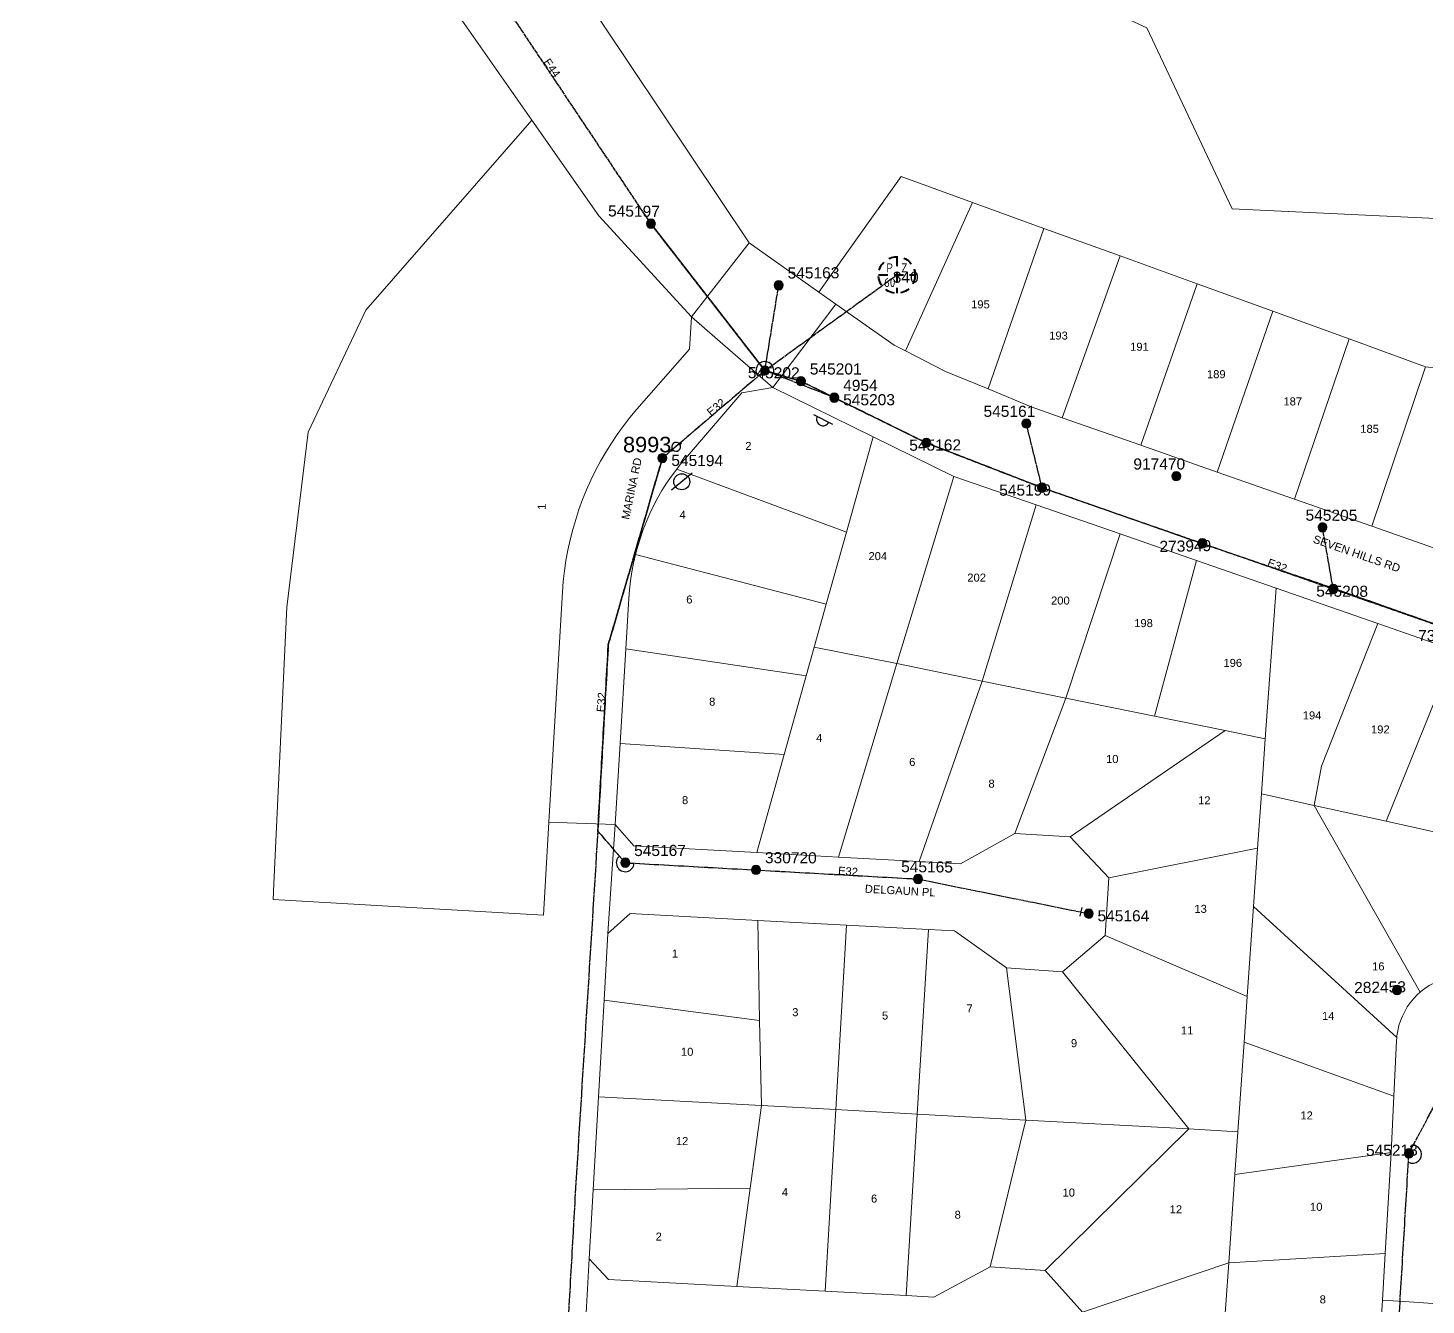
# Model space of a CAD drawing. Header units: metres. Extents: x 311460 to 313373, y 6261260 to 6263889.
# Drawn here: x 311490.2 to 311804.7, y 6262374.5 to 6262661.7 of the extents above; entities that cross this region are included whole.
import ezdxf
from ezdxf.enums import TextEntityAlignment as Align

# ---------------------------------------------------------------- set-up
doc = ezdxf.new("R2010")
doc.units = ezdxf.units.M
doc.linetypes.add('Cable Exist OH', pattern=[1, 1, 0])
doc.linetypes.add('Dash', pattern=[5, 3, -2])
doc.layers.get('0').update_dxf_attribs({"color": 6})
doc.layers.add('Cadastre Land Parcels_SP_EXT', color=9, linetype='Continuous', lineweight=5)
doc.layers.add('Cadastre Roads_SP_EXT', color=9, linetype='Continuous', lineweight=5)
for name, color, linetype in [('Equip_HV_EXT', 7, 'Continuous'), ('Equip_SL_EXT', 7, 'Continuous'), ('Equip_SP_HV_EXT', 7, 'Continuous'), ('Equip_SP_LV_EXT', 7, 'Continuous'), ('Mains_HV_EXT', 7, 'Continuous'), ('Mains_LV_EXT', 7, 'Continuous'), ('Mains_SL_EXT', 7, 'Continuous'), ('SupportsOH_SP_TR_HV_LV_SL_EXT', 7, 'Continuous')]:
    doc.layers.add(name, color=color, linetype=linetype)
doc.layers.get('0').freeze()
doc.styles.add('HVSW_LABEL', font='arial.ttf')
doc.styles.add('IESYMBOL1', font='isocp.shx')
doc.styles.add('POLE_LABEL', font='arial.ttf')
doc.styles.add('SLCP_LABEL', font='arial.ttf', dxfattribs={"height": 3.5})
doc.styles.get("Standard").update_dxf_attribs({"font": 'arial.ttf'})

# ---------------------------------------------------------------- blocks, each defined once
blk = doc.blocks.new('LV_OH_LINKS_OPEN_EXT')
for p, q in [((-0.17, 4.97), (-0.17, 5.46)), ((0.17, 4.97), (0.17, 5.46)), ((-0.17, 3), (-0.17, 2.5)), ((0.17, 3), (0.17, 2.5))]:
    blk.add_line(p, q)
blk.add_lwpolyline([(0, 2.99, 1), (0, 4.98, 1)], format="xyb", close=True)
at = {"flags": 9}
for tag, p in [('ACTUAL_STATUS', (0, 0)), ('CONSTRUCTED_VOLTAGE', (0, -0.2)), ('OPERATING_VOLTAGE', (0, -0.6)), ('ORIENTATION', (0, -0.8)), ('OWNED_BY', (0, -1)), ('STATE', (0, -1.2)), ('SWITCH_TYPE', (0, -1.4)), ('NO_PHASES', (0, -0.4)), ('USAGE', (0, -1.6)), ('LEGEND', (0, -1.8)), ('NOTES', (0, -2))]:
    blk.add_attdef(tag, text='', height=0.2, dxfattribs=at).set_placement(p, align=Align.MIDDLE_LEFT)
at = {"flags": 1}
blk.add_attdef('Z', (0, 0), '', height=0.2, dxfattribs=at)
blk = doc.blocks.new('POLE_EXT')
blk.add_hatch(color=256).paths.add_polyline_path([(-1, 0, 1), (1, 0, 1)])
blk.add_lwpolyline([(-1, 0, 1), (1, 0, 1)], format="xyb", close=True)
for tag, height, flags, p in [('pNumber', 2.5, 8, (-17.84, 2.07)), ('OWNED_BY', 0.2, 9, (1.35, -0.4)), ('SPECIAL_USE', 0.2, 9, (1.35, -0.8)), ('STATE', 0.2, 9, (1.35, -1)), ('cLV', 0.2, 9, (1.35, -1.4)), ('hDepth', 0.2, 9, (1.35, -1.6)), ('hDia', 0.2, 9, (1.35, -1.8)), ('cHV', 0.2, 9, (1.35, -2)), ('PARENT', 0.2, 9, (1.35, -0.6)), ('USAGE', 0.2, 9, (1.35, -1.2)), ('LBRACKET', 0.2, 9, (1.35, -2.2)), ('LExisting', 0.2, 9, (1.35, -2.4)), ('LANTNUMBER', 0.2, 9, (1.35, -2.6)), ('LOther', 0.2, 9, (1.35, -2.8)), ('LRemove', 0.2, 9, (1.35, -3)), ('LEGEND', 0.2, 9, (1.35, -3.2)), ('cLinedev', 0.2, 9, (1.35, -3.4)), ('pExisting', 0.2, 9, (1.35, -3.8)), ('pFooting', 0.2, 9, (1.35, -4.4)), ('pNew', 0.2, 9, (1.35, -4.6)), ('pRelocate', 0.2, 9, (1.35, -5)), ('pRemove', 0.2, 9, (1.35, -5.2)), ('pReplace', 0.2, 9, (1.35, -5.4)), ('pStay', 0.2, 9, (1.35, -5.6)), ('pType', 0.2, 9, (1.35, -5.8)), ('cspan', 0.2, 9, (1.35, -6)), ('STREETNAME', 0.2, 9, (1.35, -6.2)), ('LOCATION', 0.2, 9, (1.35, -3.6)), ('PFNUMBER', 0.2, 9, (1.35, -4)), ('NEWPFNUMBER', 0.2, 9, (1.35, -4.2)), ('SUBURB', 0.2, 9, (1.35, -6.4)), ('OPERATED_BY', 0.2, 9, (1.36, -7.01)), ('NOTES', 0.2, 9, (1.35, -6.6)), ('MAINTAINED_BY', 0.2, 9, (1.36, -6.81))]:
    blk.add_attdef(tag, text='', height=height, dxfattribs=dict(flags=flags)).set_placement(p, align=Align.MIDDLE_LEFT)
at = {"style": 'POLE_LABEL'}
for tag, height, flags, p in [('ASSET_NUM', 2.5, 8, (2, 2)), ('STRUCTURE_PLANT_NUMBER', 0.2, 9, (1.35, 0.03)), ('STREET_CODE', 0.2, 9, (1.35, -0.2))]:
    blk.add_attdef(tag, text='', height=height, dxfattribs=dict(at, flags=flags)).set_placement(p, align=Align.MIDDLE_LEFT)
at = {"flags": 1}
blk.add_attdef('Z', (1.35, -7.33), '', height=0.2, dxfattribs=at)
blk = doc.blocks.new('HV_ABS_CLOSED_EXT')
blk.add_line((-3, 6.87), (3, 6.87))
blk.add_circle((0, 6.87), 1.8)
at = {"style": 'HVSW_LABEL'}
for tag, height, flags, p in [('ASSET_NUM', 3.5, 8, (2, 2)), ('STREET_CODE', 0.2, 9, (0, -0.2))]:
    blk.add_attdef(tag, text='', height=height, dxfattribs=dict(at, flags=flags)).set_placement(p, align=Align.MIDDLE_LEFT)
at = {"flags": 1}
blk.add_attdef('Z', (0, 0), '', height=0.2, dxfattribs=at)
at = {"flags": 9}
for tag, p in [('ACTUAL_STATUS', (0, -0.4)), ('CONSTRUCTED_VOLTAGE', (0, -0.6)), ('OPERATING_VOLTAGE', (0, -1)), ('ORIENTATION', (0, -1.2)), ('OWNED_BY', (0, -1.4)), ('STATE', (0, -1.6)), ('SWITCH_TYPE', (0, -1.8)), ('STREETNAME', (0, -2.6)), ('SUBURB', (0, -2.8)), ('NO_PHASES', (0, -0.8)), ('USAGE', (0, -2)), ('LEGEND', (0, -2.2)), ('LOCATION', (0, -2.4)), ('NOTES', (0, -3))]:
    blk.add_attdef(tag, text='', height=0.2, dxfattribs=at).set_placement(p, align=Align.MIDDLE_LEFT)
blk = doc.blocks.new('HV_USL_CLOSED_EXT')
blk.add_line((2.4, 5.5), (-2.4, 5.5))
blk.add_lwpolyline([(1.44, 5.5, 0.414214), (0, 6.94, 0.414214), (-1.44, 5.5)], format="xyb")
for tag, height, flags, p in [('ASSET_NUM', 2.5, 8, (2, 2)), ('STREET_CODE', 0.2, 9, (1.5, 0)), ('ACTUAL_STATUS', 0.2, 9, (1.5, -0.2)), ('CONSTRUCTED_VOLTAGE', 0.2, 9, (1.5, -0.4)), ('OPERATING_VOLTAGE', 0.2, 9, (1.5, -0.8)), ('ORIENTATION', 0.2, 9, (1.5, -1)), ('OWNED_BY', 0.2, 9, (1.5, -1.2)), ('OPERATED_BY', 0.2, 9, (1.5, -1.4)), ('STATE', 0.2, 9, (1.5, -1.8)), ('SWITCH_TYPE', 0.2, 9, (1.5, -2)), ('STREETNAME', 0.2, 9, (1.5, -2.8)), ('SUBURB', 0.2, 9, (1.5, -3)), ('NO_PHASES', 0.2, 9, (1.5, -0.6)), ('MAINTAINED_BY', 0.2, 9, (1.5, -1.6)), ('USAGE', 0.2, 9, (1.5, -2.2)), ('LEGEND', 0.2, 9, (1.5, -2.4)), ('LOCATION', 0.2, 9, (1.5, -2.6)), ('NOTES', 0.2, 9, (1.5, -3.2)), ('Z', 0.2, 1, (1.5, -3.6)), ('LABEL_ALIGNMENT', 0.2, 9, (1.5, -3.4))]:
    blk.add_attdef(tag, text='', height=height, dxfattribs=dict(flags=flags)).set_placement(p, align=Align.MIDDLE_LEFT)
blk = doc.blocks.new('End Shackle_EXT')
blk.add_wipeout([(0, 0.25), (1.81, 0.25), (1.82, -0.25), (0, -0.25)])
blk.add_line((1.81, -1), (1.81, 1))
at = {"flags": 1}
blk.add_attdef('Z', (0, 0), '', height=0.2, dxfattribs=at)
at = {"flags": 9}
for tag, p in [('CONNECTOR_TYPE', (0, 0)), ('CONSTRUCTED_VOLTAGE', (0, -0.2)), ('OPERATING_VOLTAGE', (0, -0.6)), ('ORIENTATION', (0, -0.8)), ('OWNED_BY', (0, -1)), ('STATE', (0, -1.2)), ('NO_PHASES', (0, -0.4)), ('USAGE', (0, -1.4)), ('NOTES', (0, -1.6))]:
    blk.add_attdef(tag, text='', height=0.2, dxfattribs=at).set_placement(p, align=Align.MIDDLE_LEFT)
blk = doc.blocks.new('SLCP_ZELL_EXT')
blk.add_wipeout([(-0.24, 7.5), (-0.71, 7.47), (-1.17, 7.41), (-1.64, 7.32), (-2.09, 7.21), (-2.54, 7.06), (-2.98, 6.89), (-3.41, 6.69), (-3.82, 6.46), (-4.22, 6.21), (-4.6, 5.93), (-4.96, 5.63), (-5.31, 5.31), (-5.63, 4.96), (-5.93, 4.6), (-6.21, 4.22), (-6.46, 3.82), (-6.69, 3.41), (-6.89, 2.98), (-7.06, 2.54), (-7.21, 2.09), (-7.32, 1.64), (-7.41, 1.17), (-7.47, 0.71), (-7.5, 0.24), (-7.5, -0.24), (-7.47, -0.71), (-7.41, -1.17), (-7.32, -1.64), (-7.21, -2.09), (-7.06, -2.54), (-6.89, -2.98), (-6.69, -3.41), (-6.46, -3.82), (-6.21, -4.22), (-5.93, -4.6), (-5.63, -4.96), (-5.31, -5.31), (-4.96, -5.63), (-4.6, -5.93), (-4.22, -6.21), (-3.82, -6.46), (-3.41, -6.69), (-2.98, -6.89), (-2.54, -7.06), (-2.09, -7.21), (-1.64, -7.32), (-1.17, -7.41), (-0.71, -7.47), (-0.24, -7.5), (0.24, -7.5), (0.71, -7.47), (1.17, -7.41), (1.64, -7.32), (2.09, -7.21), (2.54, -7.06), (2.98, -6.89), (3.41, -6.69), (3.82, -6.46), (4.22, -6.21), (4.6, -5.93), (4.96, -5.63), (5.31, -5.31), (5.63, -4.96), (5.93, -4.6), (6.21, -4.22), (6.46, -3.82), (6.69, -3.41), (6.89, -2.98), (7.06, -2.54), (7.21, -2.09), (7.32, -1.64), (7.41, -1.17), (7.47, -0.71), (7.5, -0.24), (7.5, 0.24), (7.47, 0.71), (7.41, 1.17), (7.32, 1.64), (7.21, 2.09), (7.06, 2.54), (6.89, 2.98), (6.69, 3.41), (6.46, 3.82), (6.21, 4.22), (5.93, 4.6), (5.63, 4.96), (5.31, 5.31), (4.96, 5.63), (4.6, 5.93), (4.22, 6.21), (3.82, 6.46), (3.41, 6.69), (2.98, 6.89), (2.54, 7.06), (2.09, 7.21), (1.64, 7.32), (1.17, 7.41), (0.71, 7.47), (0.24, 7.5)])
at = {"linetype": 'Dash', "lineweight": 40, "ltscale": 0.7}
for p, q in [((0, 4.11), (0, -4.11)), ((-4.11, 0), (4.11, 0))]:
    blk.add_line(p, q, dxfattribs=at)
blk.add_circle((0, 0), 4.11, dxfattribs=at)
at = {"lineweight": 40, "style": 'IESYMBOL1'}
for s, p in [('P', (-1.6, 0)), ('Z', (1.7, 0)), ('60', (-1.61, -3.31))]:
    blk.add_text(s, height=2, dxfattribs=at).set_placement(p, align=Align.BOTTOM_CENTER)
at = {"style": 'SLCP_LABEL'}
for tag, height, flags, p in [('ASSET_NUM', 2.5, 8, (2, 2)), ('STREET_CODE', 0.2, 9, (0, -0.2))]:
    blk.add_attdef(tag, text='', height=height, dxfattribs=dict(at, flags=flags)).set_placement(p, align=Align.MIDDLE_LEFT)
at = {"flags": 1}
blk.add_attdef('Z', (0, 0), '', height=0.2, dxfattribs=at)
at = {"flags": 9}
for tag, p in [('CONSTRUCTED_VOLTAGE', (0, -0.4)), ('CONTROL_TYPE', (0, -0.6)), ('OPERATING_VOLTAGE', (0, -1)), ('ORIENTATION', (0, -1.2)), ('OWNED_BY', (0, -1.4)), ('STATE', (0, -2)), ('NO_PHASES', (0, -0.8)), ('USAGE', (0, -1.6)), ('LOCATION', (0, -1.8)), ('NOTES', (0, -2.2))]:
    blk.add_attdef(tag, text='', height=0.2, dxfattribs=at).set_placement(p, align=Align.MIDDLE_LEFT)
blk = doc.blocks.new('CONNECTOR_NODE_EXT')
h = blk.add_hatch(color=256)
edge = h.paths.add_edge_path()
edge.add_arc((0, 0), 0.5, 0, 360)
blk.add_circle((0, 0), 0.5)
at = {"flags": 1}
blk.add_attdef('Z', (0, 0), '', height=0.2, dxfattribs=at)
at = {"flags": 9}
for tag, p in [('CONNECTOR_TYPE', (0, 0)), ('CONSTRUCTED_VOLTAGE', (0, -0.2)), ('OPERATING_VOLTAGE', (0, -0.6)), ('ORIENTATION', (0, -0.8)), ('SUBTYPE', (0, -1)), ('NO_PHASES', (0, -0.4)), ('USAGE', (0, -1.2)), ('NOTES', (0, -1.4))]:
    blk.add_attdef(tag, text='', height=0.2, dxfattribs=at).set_placement(p, align=Align.MIDDLE_LEFT)

msp = doc.modelspace()

# ---------------------------------------------------------------- linework, layer by layer
at = {"layer": 'Cadastre Land Parcels_SP_EXT', "linetype": 'Continuous'}
for points in [[(311520.36, 6262955.95), (311490.23, 6262931.96), (311505, 6262914.04), (311557.68, 6262840.03), (311571.49, 6262809.57), (311579.24, 6262781.64), (311600.68, 6262704.21), (311609.49, 6262744.8), (311647.24, 6262719.92), (311689.74, 6262685.8), (311741.97, 6262661.77), (311761.12, 6262621.09), (311829.11, 6262617.8), (311823.8, 6262700.03), (311865.18, 6262715.51), (311887.14, 6262723.73), (311938.94, 6262743.09), (311942.5, 6262708.85), (311982.1, 6262730.69), (312070.89, 6262779.66), (312197.05, 6262819.66), (312208.41, 6262823.26), (312232.45, 6262830.88)], [(311829.11, 6262617.8), (311761.12, 6262621.09), (311741.97, 6262661.77), (311689.74, 6262685.8), (311647.24, 6262719.92), (311609.49, 6262744.8), (311600.68, 6262704.21), (311606.21, 6262682.57), (311652.46, 6262613.42), (311668.15, 6262602.28), (311686.69, 6262628.33), (311702.72, 6262622.48), (311718.78, 6262616.66), (311735.95, 6262610.46), (311753.24, 6262604.17), (311770.26, 6262598.02), (311787.46, 6262591.8), (311804.65, 6262585.53), (311809.86, 6262584.92)]]:
    msp.add_lwpolyline(points, dxfattribs=at)
for points in [[(311639.51, 6262596.76), (311618.69, 6262619.46), (311603.57, 6262641.02), (311566.27, 6262598.26), (311553.27, 6262570.82), (311548.44, 6262531.47), (311545.57, 6262469.26), (311545.41, 6262465.74), (311606.19, 6262462.17), (311607.43, 6262483.12), (311610.48, 6262534.9), (311610.65, 6262537.26), (311610.92, 6262539.62), (311611.26, 6262541.97), (311611.69, 6262544.3), (311612.2, 6262546.62), (311612.78, 6262548.92), (311613.45, 6262551.2), (311614.19, 6262553.46), (311615.01, 6262555.69), (311615.9, 6262557.88), (311616.87, 6262560.05), (311617.92, 6262562.18), (311619.03, 6262564.28), (311620.22, 6262566.33), (311621.48, 6262568.35), (311622.81, 6262570.32), (311624.2, 6262572.24), (311625.66, 6262574.11), (311627.23, 6262575.98), (311639.05, 6262589.52), (311639.51, 6262596.76)], [(311702.72, 6262622.48), (311686.69, 6262628.33), (311668.15, 6262602.28), (311671.96, 6262599.62), (311685.1, 6262590.43), (311687.63, 6262589.13), (311702.72, 6262622.48)], [(311718.78, 6262616.66), (311702.72, 6262622.48), (311687.63, 6262589.13), (311696.65, 6262584.5), (311706.26, 6262580.55), (311718.78, 6262616.66)], [(311735.95, 6262610.46), (311718.78, 6262616.66), (311706.26, 6262580.55), (311715.91, 6262576.54), (311722.92, 6262574.05), (311735.95, 6262610.46)], [(311753.24, 6262604.17), (311735.95, 6262610.46), (311722.92, 6262574.05), (311740.6, 6262567.88), (311753.24, 6262604.17)], [(311770.26, 6262598.02), (311753.24, 6262604.17), (311740.6, 6262567.88), (311757.78, 6262561.82), (311770.26, 6262598.02)], [(311787.46, 6262591.8), (311770.26, 6262598.02), (311757.78, 6262561.82), (311775.19, 6262555.74), (311787.46, 6262591.8)], [(311804.65, 6262585.53), (311787.46, 6262591.8), (311775.19, 6262555.74), (311792.54, 6262549.65), (311804.65, 6262585.53)], [(311809.86, 6262584.92), (311804.65, 6262585.53), (311792.54, 6262549.65), (311824.59, 6262538.44), (311809.86, 6262584.92)], [(311680.35, 6262569.76), (311657.82, 6262580.84), (311650.84, 6262579.7), (311638.61, 6262565.46), (311637.75, 6262564.52), (311636.93, 6262563.53), (311636.18, 6262562.52), (311674.39, 6262548.34), (311680.35, 6262569.76)], [(311698.52, 6262560.82), (311680.35, 6262569.76), (311674.39, 6262548.34), (311669.8, 6262532.14), (311667.11, 6262522.49), (311685.73, 6262518.78), (311698.52, 6262560.82)], [(311674.39, 6262548.34), (311636.18, 6262562.52), (311635.01, 6262560.95), (311633.9, 6262559.34), (311632.86, 6262557.69), (311631.89, 6262556), (311630.98, 6262554.28), (311630.13, 6262552.52), (311629.35, 6262550.73), (311628.64, 6262548.92), (311628, 6262547.08), (311627.43, 6262545.21), (311626.94, 6262543.33), (311669.8, 6262532.14), (311674.39, 6262548.34)], [(311717.06, 6262554.46), (311698.52, 6262560.82), (311685.73, 6262518.78), (311704.87, 6262514.82), (311717.06, 6262554.46)], [(311735.97, 6262547.93), (311717.06, 6262554.46), (311704.87, 6262514.82), (311723.68, 6262511.04), (311735.97, 6262547.93)], [(311753.09, 6262541.96), (311735.97, 6262547.93), (311723.68, 6262511.04), (311743.66, 6262506.98), (311753.09, 6262541.96)], [(311669.8, 6262532.14), (311626.94, 6262543.33), (311626.47, 6262541.37), (311626.09, 6262539.39), (311625.79, 6262537.4), (311625.57, 6262535.4), (311625.43, 6262533.4), (311624.74, 6262522.07), (311665.3, 6262516.03), (311667.11, 6262522.49), (311669.8, 6262532.14)], [(311771, 6262535.71), (311753.09, 6262541.96), (311743.66, 6262506.98), (311759.53, 6262503.7), (311768.59, 6262501.85), (311771, 6262535.71)], [(311793.9, 6262527.76), (311771, 6262535.71), (311768.59, 6262501.85), (311767.74, 6262489.5), (311779.6, 6262486.89), (311781.25, 6262495.69), (311793.9, 6262527.76)], [(311811.31, 6262521.7), (311793.9, 6262527.76), (311781.25, 6262495.69), (311779.6, 6262486.89), (311795.79, 6262483.32), (311811.31, 6262521.7)], [(311665.3, 6262516.03), (311624.74, 6262522.07), (311623.45, 6262500.84), (311660.37, 6262498.34), (311665.3, 6262516.03)], [(311685.73, 6262518.78), (311667.11, 6262522.49), (311665.3, 6262516.03), (311660.37, 6262498.34), (311654.23, 6262476.26), (311672.58, 6262475.21), (311685.73, 6262518.78)], [(311828.73, 6262515.65), (311811.31, 6262521.7), (311795.79, 6262483.32), (311813.95, 6262479.3), (311828.73, 6262515.65)], [(311704.87, 6262514.82), (311685.73, 6262518.78), (311672.58, 6262475.21), (311690.7, 6262474.24), (311704.87, 6262514.82)], [(311690.7, 6262474.24), (311700.01, 6262473.73), (311712.28, 6262480.57), (311723.68, 6262511.04), (311704.87, 6262514.82), (311690.7, 6262474.24)], [(311743.66, 6262506.98), (311723.68, 6262511.04), (311712.28, 6262480.57), (311724.7, 6262479.81), (311759.53, 6262503.7), (311743.66, 6262506.98)], [(311768.59, 6262501.85), (311759.53, 6262503.7), (311724.7, 6262479.81), (311733.38, 6262470.57), (311766.87, 6262477.3), (311767.74, 6262489.5), (311768.59, 6262501.85)], [(311660.37, 6262498.34), (311623.45, 6262500.84), (311622.31, 6262482.62), (311626.51, 6262477.8), (311654.23, 6262476.26), (311660.37, 6262498.34)], [(311779.6, 6262486.89), (311767.74, 6262489.5), (311766.87, 6262477.3), (311765.91, 6262464.18), (311798.18, 6262434.72), (311798.21, 6262435.07), (311798.39, 6262436.22), (311798.66, 6262437.35), (311799.01, 6262438.45), (311799.44, 6262439.52), (311799.96, 6262440.56), (311800.54, 6262441.56), (311801.21, 6262442.51), (311801.94, 6262443.41), (311802.74, 6262444.25), (311803.45, 6262444.9), (311779.6, 6262486.89)], [(311795.79, 6262483.32), (311779.6, 6262486.89), (311803.45, 6262444.9), (311803.59, 6262445.03), (311804.51, 6262445.73), (311805.47, 6262446.36), (311806.48, 6262446.92), (311807.52, 6262447.41), (311808.61, 6262447.81), (311809.71, 6262448.14), (311810.84, 6262448.38), (311811.98, 6262448.54), (311813.11, 6262448.62), (311813.95, 6262479.3), (311795.79, 6262483.32)], [(311765.91, 6262464.18), (311766.87, 6262477.3), (311733.38, 6262470.57), (311732.53, 6262457.65), (311764.52, 6262443.91), (311765.91, 6262464.18)], [(311654.43, 6262461.03), (311625.7, 6262462.58), (311620.69, 6262458.08), (311619.87, 6262443.07), (311654.83, 6262438.53), (311654.43, 6262461.03)], [(311798.18, 6262434.72), (311765.91, 6262464.18), (311764.52, 6262443.91), (311763.84, 6262433.61), (311797.54, 6262421.48), (311798.11, 6262433.92), (311798.18, 6262434.72)], [(311674.38, 6262459.94), (311654.43, 6262461.03), (311654.83, 6262438.53), (311655.23, 6262419.4), (311671.94, 6262418.51), (311674.38, 6262459.94)], [(311692.81, 6262458.99), (311674.38, 6262459.94), (311671.94, 6262418.51), (311690.25, 6262417.46), (311692.81, 6262458.99)], [(311710.37, 6262450.32), (311698.7, 6262458.7), (311692.81, 6262458.99), (311690.25, 6262417.46), (311714.73, 6262416.12), (311710.37, 6262450.32)], [(311764.52, 6262443.91), (311732.53, 6262457.65), (311722.99, 6262449.47), (311751.38, 6262414.18), (311762.4, 6262413.51), (311763.84, 6262433.61), (311764.52, 6262443.91)], [(311722.99, 6262449.47), (311710.37, 6262450.32), (311714.73, 6262416.12), (311751.38, 6262414.18), (311722.99, 6262449.47)], [(311654.83, 6262438.53), (311619.87, 6262443.07), (311618.6, 6262421.35), (311655.23, 6262419.4), (311654.83, 6262438.53)], [(311796.91, 6262408.8), (311797.54, 6262421.48), (311763.84, 6262433.61), (311762.4, 6262413.51), (311761.77, 6262403.89), (311796.91, 6262408.8)], [(311655.23, 6262419.4), (311618.6, 6262421.35), (311617.41, 6262400.42), (311652.7, 6262400.84), (311655.23, 6262419.4)], [(311671.94, 6262418.51), (311655.23, 6262419.4), (311652.7, 6262400.84), (311649.73, 6262378.71), (311669.55, 6262377.62), (311671.94, 6262418.51)], [(311690.25, 6262417.46), (311671.94, 6262418.51), (311669.55, 6262377.62), (311687.79, 6262376.65), (311690.25, 6262417.46)], [(311687.79, 6262376.65), (311694, 6262376.28), (311706.67, 6262383.13), (311714.73, 6262416.12), (311690.25, 6262417.46), (311687.79, 6262376.65)], [(311751.38, 6262414.18), (311714.73, 6262416.12), (311706.67, 6262383.13), (311719.09, 6262382.27), (311751.38, 6262414.18)], [(311762.4, 6262413.51), (311751.38, 6262414.18), (311719.09, 6262382.27), (311727.47, 6262372.93), (311760.38, 6262384.04), (311761.77, 6262403.89), (311762.4, 6262413.51)], [(311796.91, 6262408.8), (311761.77, 6262403.89), (311760.38, 6262384.04), (311795.55, 6262386.14), (311796.91, 6262408.8)], [(311652.7, 6262400.84), (311617.41, 6262400.42), (311616.51, 6262384.88), (311620.8, 6262380.26), (311649.73, 6262378.71), (311652.7, 6262400.84)], [(311794.93, 6262375.65), (311795.55, 6262386.14), (311760.38, 6262384.04), (311759.05, 6262365.39), (311794.19, 6262363.23), (311794.93, 6262375.65)], [(311759.05, 6262365.39), (311760.38, 6262384.04), (311727.47, 6262372.93), (311726.82, 6262360.21), (311758.02, 6262350.79), (311759.05, 6262365.39)]]:
    msp.add_lwpolyline(points, close=True, dxfattribs=at)
at = {"layer": 'Cadastre Roads_SP_EXT', "linetype": 'Continuous'}
for points in [[(311575.23, 6262681.53), (311603.57, 6262641.02), (311618.69, 6262619.46), (311639.51, 6262596.76), (311647.44, 6262606.97), (311652.46, 6262613.42), (311606.21, 6262682.57)], [(311824.59, 6262538.44), (311792.54, 6262549.65), (311775.19, 6262555.74), (311757.78, 6262561.82), (311740.6, 6262567.88), (311722.92, 6262574.05), (311715.91, 6262576.54), (311706.26, 6262580.55), (311696.65, 6262584.5), (311687.63, 6262589.13), (311687.63, 6262589.13), (311685.1, 6262590.43), (311671.96, 6262599.62), (311664.36, 6262589.52), (311657.82, 6262580.84), (311680.35, 6262569.76), (311698.52, 6262560.82), (311717.06, 6262554.46), (311735.97, 6262547.93), (311753.09, 6262541.96), (311771, 6262535.71), (311793.9, 6262527.76), (311811.31, 6262521.7)], [(311805.47, 6262446.36), (311804.51, 6262445.73), (311803.59, 6262445.03), (311803.45, 6262444.9), (311802.74, 6262444.25), (311801.94, 6262443.41), (311801.21, 6262442.51), (311800.54, 6262441.56), (311799.96, 6262440.56), (311799.44, 6262439.52), (311799.01, 6262438.45), (311798.66, 6262437.35), (311798.39, 6262436.22), (311798.21, 6262435.07), (311798.18, 6262434.72), (311798.11, 6262433.92), (311797.54, 6262421.48), (311796.91, 6262408.8), (311795.55, 6262386.14), (311794.93, 6262375.65), (311800.99, 6262375.24), (311809.48, 6262374.65)]]:
    msp.add_lwpolyline(points, dxfattribs=at)
for points in [[(311657.82, 6262580.84), (311647.71, 6262589.62), (311639.51, 6262596.76), (311639.05, 6262589.52), (311627.23, 6262575.98), (311625.66, 6262574.11), (311624.2, 6262572.24), (311622.81, 6262570.31), (311621.48, 6262568.35), (311620.22, 6262566.33), (311619.03, 6262564.28), (311617.92, 6262562.18), (311616.87, 6262560.05), (311615.9, 6262557.88), (311615.01, 6262555.69), (311614.19, 6262553.46), (311613.45, 6262551.2), (311612.78, 6262548.92), (311612.2, 6262546.62), (311611.69, 6262544.3), (311611.26, 6262541.97), (311610.92, 6262539.62), (311610.65, 6262537.26), (311610.48, 6262534.9), (311607.43, 6262483.12), (311613.62, 6262482.91), (311622.31, 6262482.62), (311623.45, 6262500.84), (311624.74, 6262522.07), (311625.43, 6262533.4), (311625.57, 6262535.4), (311625.79, 6262537.4), (311626.09, 6262539.39), (311626.47, 6262541.37), (311626.94, 6262543.33), (311627.43, 6262545.21), (311628, 6262547.08), (311628.64, 6262548.92), (311629.35, 6262550.73), (311630.13, 6262552.52), (311630.98, 6262554.28), (311631.89, 6262556), (311632.86, 6262557.69), (311633.9, 6262559.34), (311635.01, 6262560.95), (311636.18, 6262562.52), (311636.93, 6262563.53), (311637.75, 6262564.52), (311638.61, 6262565.46), (311650.84, 6262579.7), (311657.82, 6262580.84)], [(311654.23, 6262476.26), (311626.51, 6262477.8), (311622.31, 6262482.62), (311621.5, 6262470.37), (311620.69, 6262458.08), (311625.7, 6262462.58), (311654.43, 6262461.03), (311674.38, 6262459.94), (311692.81, 6262458.99), (311698.7, 6262458.7), (311710.37, 6262450.32), (311722.99, 6262449.47), (311732.53, 6262457.65), (311733.38, 6262470.57), (311724.7, 6262479.81), (311712.28, 6262480.57), (311700.01, 6262473.73), (311690.7, 6262474.24), (311672.58, 6262475.21), (311654.23, 6262476.26)], [(311649.73, 6262378.71), (311620.8, 6262380.26), (311616.51, 6262384.88), (311615.84, 6262372.78), (311615.18, 6262360.65), (311619.99, 6262365.14), (311649.64, 6262363.52), (311670.16, 6262362.4), (311688.49, 6262361.36), (311693.19, 6262361.06), (311704.66, 6262352.88), (311717.38, 6262351.93), (311726.82, 6262360.21), (311727.47, 6262372.93), (311719.09, 6262382.27), (311706.67, 6262383.13), (311694, 6262376.28), (311687.79, 6262376.65), (311669.55, 6262377.62), (311649.73, 6262378.71)]]:
    msp.add_lwpolyline(points, close=True, dxfattribs=at)
at = {"layer": 'Mains_HV_EXT', "linetype": 'Cable Exist OH'}
for points in [[(311656.01, 6262584.69), (311630.37, 6262617.73), (311614.61, 6262641.32), (311595.93, 6262669.28), (311588.48, 6262686.02), (311562.26, 6262783.47), (311546.16, 6262826.2), (311521.8, 6262862.73), (311493.94, 6262902.12)], [(311656.01, 6262584.69), (311632.96, 6262564.99)], [(311671.62, 6262578.6), (311664.12, 6262582.29), (311656.01, 6262584.69)], [(311692.31, 6262568.43), (311671.62, 6262578.6)], [(311718.37, 6262558.34), (311692.31, 6262568.43)], [(311632.96, 6262564.99), (311620.79, 6262523.07), (311618.43, 6262481.08), (311613.41, 6262400.73)], [(311847.39, 6262513.76), (311812.62, 6262525.57), (311783.71, 6262535.77), (311754.27, 6262545.77), (311718.37, 6262558.34)], [(311613.41, 6262400.73), (311611.27, 6262362.56), (311609.26, 6262325.6), (311614.12, 6262275.26), (311622.99, 6262270.03)]]:
    msp.add_lwpolyline(points, dxfattribs=at)
at = {"layer": 'Mains_LV_EXT', "linetype": 'Cable Exist OH'}
for points in [[(311656.01, 6262584.69), (311630.37, 6262617.73), (311614.61, 6262641.32), (311595.93, 6262669.28), (311588.48, 6262686.02), (311582.78, 6262707.2), (311577, 6262728.68)], [(311656.01, 6262584.69), (311653.66, 6262582.68), (311632.96, 6262564.99)], [(311656.01, 6262584.69), (311664.12, 6262582.29), (311671.62, 6262578.6)], [(311671.62, 6262578.6), (311692.31, 6262568.43)], [(311692.31, 6262568.43), (311718.37, 6262558.34)], [(311632.96, 6262564.99), (311620.79, 6262523.07)], [(311718.37, 6262558.34), (311754.41, 6262545.83)], [(311754.41, 6262545.83), (311783.88, 6262535.56)], [(311783.88, 6262535.56), (311812.62, 6262525.57)], [(311618.43, 6262481.08), (311624.6, 6262473.99)], [(311624.6, 6262473.99), (311654, 6262472.36)], [(311654, 6262472.36), (311690.38, 6262470.34)], [(311800.9, 6262408.65), (311819.32, 6262443.22)], [(311798.18, 6262363.08), (311800.9, 6262408.65)]]:
    msp.add_lwpolyline(points, dxfattribs=at)
at = {"layer": 'Mains_LV_EXT', "linetype": 'Continuous'}
for points in [[(311657.92, 6262584.12, 1.681098), (311654.48, 6262583.39)], [(311623.28, 6262475.5, 1.508825), (311626.6, 6262473.88)], [(311800.78, 6262406.65, 1.241982), (311801.84, 6262410.42)]]:
    msp.add_lwpolyline(points, format="xyb", dxfattribs=at)
at = {"layer": 'Mains_SL_EXT', "linetype": 'Cable Exist OH'}
for points in [[(311630.37, 6262617.73), (311614.61, 6262641.32)], [(311630.37, 6262617.73), (311656.01, 6262584.69)], [(311656.01, 6262584.69), (311659.13, 6262603.87)], [(311656.01, 6262584.69), (311632.96, 6262564.99)], [(311671.62, 6262578.6), (311656.01, 6262584.69)], [(311671.62, 6262578.6), (311692.31, 6262568.43)], [(311718.37, 6262558.34), (311714.85, 6262572.77)], [(311692.31, 6262568.43), (311718.37, 6262558.34)], [(311618.43, 6262481.08), (311620.79, 6262523.07), (311632.96, 6262564.99)], [(311718.37, 6262558.34), (311754.41, 6262545.83)], [(311783.88, 6262535.56), (311781.46, 6262549.39)], [(311754.41, 6262545.83), (311783.88, 6262535.56)], [(311783.88, 6262535.56), (311812.62, 6262525.57)], [(311624.6, 6262473.99), (311618.43, 6262481.08)], [(311798.18, 6262363.08), (311800.9, 6262408.65), (311819.32, 6262443.22)]]:
    msp.add_lwpolyline(points, dxfattribs=at)

# ---------------------------------------------------------------- block references
at = {"layer": 'Equip_HV_EXT'}
for p in [(311692.31, 6262568.43), (311718.37, 6262558.34)]:
    msp.add_blockref('CONNECTOR_NODE_EXT', p, dxfattribs=at)
at = {"layer": 'Equip_SP_HV_EXT'}
ref = msp.add_blockref('HV_USL_CLOSED_EXT', (311671.62, 6262578.6), dxfattribs=dict(at, rotation=152.6155614646726))
ref.add_attrib('ASSET_NUM', '4954', dxfattribs={"layer": '0', "height": 2.5}).set_placement((311673.62, 6262579.35), align=Align.BOTTOM_LEFT)
ref = msp.add_blockref('HV_ABS_CLOSED_EXT', (311632.96, 6262564.99), dxfattribs=dict(at, rotation=219.3619160257107))
ref.add_attrib('ASSET_NUM', '8993', dxfattribs={"layer": '0', "height": 3.5, "style": 'HVSW_LABEL'}).set_placement((311634.97, 6262565.24), align=Align.BOTTOM_RIGHT)
at = {"layer": 'Equip_SP_LV_EXT', "rotation": 309.3981409748401}
msp.add_blockref('LV_OH_LINKS_OPEN_EXT', (311632.96, 6262564.99), dxfattribs=at)
at = {"layer": 'SupportsOH_SP_TR_HV_LV_SL_EXT'}
ref = msp.add_blockref('POLE_EXT', (311630.37, 6262617.73), dxfattribs=at)
ref.add_attrib('ASSET_NUM', '545197', dxfattribs={"layer": '0', "height": 2.5, "rotation": 359.4579, "style": 'POLE_LABEL'}).set_placement((311632.37, 6262618.48), align=Align.BOTTOM_RIGHT)
ref = msp.add_blockref('POLE_EXT', (311659.13, 6262603.87), dxfattribs=at)
ref.add_attrib('ASSET_NUM', '545163', dxfattribs={"layer": '0', "height": 2.5, "rotation": 0.3412, "style": 'POLE_LABEL'}).set_placement((311661.13, 6262604.62), align=Align.BOTTOM_LEFT)
ref = msp.add_blockref('POLE_EXT', (311656.01, 6262584.69), dxfattribs=at)
ref.add_attrib('ASSET_NUM', '545202', dxfattribs={"layer": '0', "height": 2.5, "rotation": 359.7445, "style": 'POLE_LABEL'}).set_placement((311658.01, 6262585.44), align=Align.TOP_CENTER)
ref = msp.add_blockref('POLE_EXT', (311664.12, 6262582.29), dxfattribs=at)
ref.add_attrib('ASSET_NUM', '545201', dxfattribs={"layer": '0', "height": 2.5, "style": 'POLE_LABEL'}).set_placement((311666.12, 6262583.04), align=Align.BOTTOM_LEFT)
ref = msp.add_blockref('POLE_EXT', (311671.62, 6262578.6), dxfattribs=at)
ref.add_attrib('ASSET_NUM', '545203', dxfattribs={"layer": '0', "height": 2.5, "rotation": 0.1776, "style": 'POLE_LABEL'}).set_placement((311673.62, 6262579.35), align=Align.TOP_LEFT)
ref = msp.add_blockref('POLE_EXT', (311714.85, 6262572.77), dxfattribs=at)
ref.add_attrib('ASSET_NUM', '545161', dxfattribs={"layer": '0', "height": 2.5, "style": 'POLE_LABEL'}).set_placement((311716.85, 6262573.52), align=Align.BOTTOM_RIGHT)
ref = msp.add_blockref('POLE_EXT', (311692.31, 6262568.43), dxfattribs=at)
ref.add_attrib('ASSET_NUM', '545162', dxfattribs={"layer": '0', "height": 2.5, "rotation": 0.3599, "style": 'POLE_LABEL'}).set_placement((311694.31, 6262569.18), align=Align.TOP_CENTER)
ref = msp.add_blockref('POLE_EXT', (311632.96, 6262564.99), dxfattribs=dict(at, rotation=359.9088633323015))
ref.add_attrib('ASSET_NUM', '545194', dxfattribs={"layer": '0', "height": 2.5, "rotation": 359.7086, "style": 'POLE_LABEL'}).set_placement((311634.97, 6262565.74), align=Align.TOP_LEFT)
ref = msp.add_blockref('POLE_EXT', (311748.56, 6262560.92), dxfattribs=at)
ref.add_attrib('ASSET_NUM', '917470', dxfattribs={"layer": '0', "height": 2.5, "style": 'POLE_LABEL'}).set_placement((311750.56, 6262561.67), align=Align.BOTTOM_RIGHT)
ref = msp.add_blockref('POLE_EXT', (311718.37, 6262558.34), dxfattribs=at)
ref.add_attrib('ASSET_NUM', '545199', dxfattribs={"layer": '0', "height": 2.5, "rotation": 0.3153, "style": 'POLE_LABEL'}).set_placement((311720.37, 6262559.09), align=Align.TOP_RIGHT)
ref = msp.add_blockref('POLE_EXT', (311781.46, 6262549.39), dxfattribs=dict(at, rotation=359.8323325410947))
ref.add_attrib('ASSET_NUM', '545205', dxfattribs={"layer": '0', "height": 2.5, "rotation": 359.741, "style": 'POLE_LABEL'}).set_placement((311783.46, 6262550.14), align=Align.BOTTOM_CENTER)
ref = msp.add_blockref('POLE_EXT', (311754.41, 6262545.83), dxfattribs=at)
ref.add_attrib('ASSET_NUM', '273949', dxfattribs={"layer": '0', "height": 2.5, "rotation": 1, "style": 'POLE_LABEL'}).set_placement((311756.41, 6262546.58), align=Align.TOP_RIGHT)
ref = msp.add_blockref('POLE_EXT', (311783.88, 6262535.56), dxfattribs=at)
ref.add_attrib('ASSET_NUM', '545208', dxfattribs={"layer": '0', "height": 2.5, "rotation": 359.7305, "style": 'POLE_LABEL'}).set_placement((311785.88, 6262536.31), align=Align.TOP_CENTER)
ref = msp.add_blockref('POLE_EXT', (311812.62, 6262525.57), dxfattribs=at)
ref.add_attrib('ASSET_NUM', '731898', dxfattribs={"layer": '0', "height": 2.5, "rotation": 359.9312, "style": 'POLE_LABEL'}).set_placement((311814.62, 6262526.32), align=Align.TOP_RIGHT)
ref = msp.add_blockref('POLE_EXT', (311624.6, 6262473.99), dxfattribs=at)
ref.add_attrib('ASSET_NUM', '545167', dxfattribs={"layer": '0', "height": 2.5, "rotation": 0.1378, "style": 'POLE_LABEL'}).set_placement((311626.6, 6262474.74), align=Align.BOTTOM_LEFT)
ref = msp.add_blockref('POLE_EXT', (311654.02, 6262472.39), dxfattribs=at)
ref.add_attrib('ASSET_NUM', '330720', dxfattribs={"layer": '0', "height": 2.5, "rotation": 359.7762, "style": 'POLE_LABEL'}).set_placement((311656.02, 6262473.14), align=Align.BOTTOM_LEFT)
ref = msp.add_blockref('POLE_EXT', (311690.48, 6262470.33), dxfattribs=at)
ref.add_attrib('ASSET_NUM', '545165', dxfattribs={"layer": '0', "height": 2.5, "rotation": 359.608, "style": 'POLE_LABEL'}).set_placement((311692.48, 6262471.08), align=Align.BOTTOM_CENTER)
ref = msp.add_blockref('POLE_EXT', (311798.23, 6262445.35), dxfattribs=at)
ref.add_attrib('ASSET_NUM', '282453', dxfattribs={"layer": '0', "height": 2.5, "rotation": 1, "style": 'POLE_LABEL'}).set_placement((311800.23, 6262446.1), align=Align.MIDDLE_RIGHT)
ref = msp.add_blockref('POLE_EXT', (311800.9, 6262408.65), dxfattribs=at)
ref.add_attrib('ASSET_NUM', '545213', dxfattribs={"layer": '0', "height": 2.5, "rotation": 0.5499, "style": 'POLE_LABEL'}).set_placement((311802.9, 6262409.4), align=Align.MIDDLE_RIGHT)

# ---------------------------------------------------------------- texts
at = {"layer": 'Cadastre Land Parcels_SP_EXT'}
for s, p in [('197', (311683.71, 6262605.38)), ('195', (311702.41, 6262598.67)), ('193', (311719.97, 6262591.65)), ('191', (311738.18, 6262589.14)), ('189', (311755.47, 6262582.97)), ('187', (311772.67, 6262576.84)), ('185', (311789.96, 6262570.68)), ('2', (311651.61, 6262566.83)), ('4', (311636.82, 6262551.36)), ('204', (311679.32, 6262542.05)), ('202', (311701.55, 6262537.22)), ('6', (311638.32, 6262532.3)), ('200', (311720.39, 6262532.06)), ('198', (311739.1, 6262526.98)), ('196', (311759.17, 6262518.04)), ('8', (311643.47, 6262509.32)), ('194', (311777.01, 6262506.23)), ('4', (311667.55, 6262501.18)), ('192', (311792.37, 6262503.07)), ('6', (311688.47, 6262495.76)), ('10', (311732.77, 6262496.42)), ('8', (311706.31, 6262490.88)), ('8', (311637.37, 6262487.17)), ('12', (311753.47, 6262487.12)), ('13', (311752.64, 6262462.72)), ('1', (311635.1, 6262452.66)), ('16', (311792.61, 6262449.78)), ('3', (311662.16, 6262439.48)), ('5', (311682.35, 6262438.72)), ('7', (311701.37, 6262440.32)), ('14', (311781.35, 6262438.64)), ('11', (311749.61, 6262435.39)), ('9', (311724.86, 6262432.52)), ('10', (311637.13, 6262430.58)), ('12', (311776.49, 6262416.26)), ('12', (311635.98, 6262410.5)), ('4', (311659.83, 6262399.02)), ('6', (311679.88, 6262397.56)), ('10', (311722.97, 6262398.92)), ('8', (311698.69, 6262393.93)), ('12', (311747.08, 6262395.14)), ('10', (311778.65, 6262395.72)), ('2', (311631.43, 6262389.02)), ('8', (311780.82, 6262374.89))]:
    msp.add_text(s, height=1.8, dxfattribs=at).set_placement(p)
msp.add_text('1', height=1.8, rotation=87.7527, dxfattribs=at).set_placement((311606.69, 6262553.33))
at = {"layer": 'Cadastre Roads_SP_EXT'}
for s, rotation, p in [('MARINA RD', 78.3621, (311625.49, 6262551.05)), ('SEVEN HILLS RD', 340.7458, (311779.17, 6262546.05)), ('DELGAUN PL', 356.8901, (311678.46, 6262467.26))]:
    msp.add_text(s, height=1.8, rotation=rotation, dxfattribs=at).set_placement(p)
at = {"layer": 'Mains_LV_EXT'}
for s, rotation, p in [('E44', 305.039, (311606.1, 6262654.06)), ('E32', 39.4344, (311643.89, 6262574.32)), ('E32', 339.6724, (311768.89, 6262540.78)), ('E32', 85.7042, (311619.93, 6262507.79)), ('E32', 355.7106, (311672.42, 6262471.34))]:
    msp.add_text(s, height=1.8, rotation=rotation, dxfattribs=at).set_placement(p)

# ---------------------------------------------------------------- next in the draw order: block references
at = {"layer": 'Equip_SL_EXT'}
ref = msp.add_blockref('SLCP_ZELL_EXT', (311685.69, 6262606.18), dxfattribs=at)
ref.add_attrib('ASSET_NUM', '340', dxfattribs={"layer": '0', "height": 2.5, "style": 'SLCP_LABEL'}).set_placement((311687.69, 6262606.93), align=Align.TOP_CENTER)
at = {"layer": 'Mains_LV_EXT', "rotation": 167.505293660109}
msp.add_blockref('End Shackle_EXT', (311728.84, 6262462.56), dxfattribs=at)

# ---------------------------------------------------------------- next in the draw order: linework, layer by layer
at = {"layer": 'Mains_LV_EXT', "linetype": 'Cable Exist OH'}
msp.add_lwpolyline([(311690.38, 6262470.34), (311690.48, 6262470.33), (311728.84, 6262462.56)], dxfattribs=at)
at = {"layer": 'Mains_SL_EXT', "linetype": 'Cable Exist OH'}
for points in [[(311656.01, 6262584.69), (311685.69, 6262606.18)], [(311624.6, 6262473.99), (311654, 6262472.36), (311690.48, 6262470.33), (311728.84, 6262462.56)]]:
    msp.add_lwpolyline(points, dxfattribs=at)

# ---------------------------------------------------------------- next in the draw order: block references
at = {"layer": 'SupportsOH_SP_TR_HV_LV_SL_EXT'}
ref = msp.add_blockref('POLE_EXT', (311728.84, 6262462.56), dxfattribs=dict(at, rotation=359.6765698719327))
ref.add_attrib('ASSET_NUM', '545164', dxfattribs={"layer": '0', "height": 2.5, "style": 'POLE_LABEL'}).set_placement((311730.84, 6262463.31), align=Align.TOP_LEFT)

doc.saveas('drawing.dxf')
